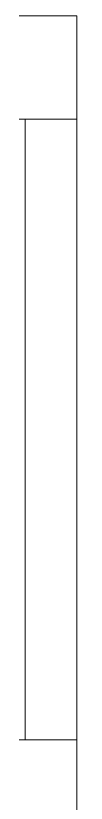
# Model space of a CAD drawing. Header units: millimetres. Extents: x -13069 to 207500, y -71366 to 56785.
# Drawn here: x 45581.9 to 45611.9, y 21884.1 to 22340.9 of the extents above; entities that cross this region are included whole.
import ezdxf

# ---------------------------------------------------------------- set-up
doc = ezdxf.new("R2010")
doc.units = ezdxf.units.MM
doc.layers.add('_ Окна', color=7, linetype='Continuous', lineweight=9)
doc.layers.add('Окна', color=7, linetype='Continuous', lineweight=9)

# ---------------------------------------------------------------- blocks, each defined once
blk = doc.blocks.new('окно трехпол с фрамугой - 1750-2320_h___нов_ ок27 ЕIW30-2156325-План потолков 1-го этажа')
at = {"layer": '_ Окна', "lineweight": 18}
for p, q in [((-815, 160), (-815, 100)), ((-455, 100), (-455, 160)), ((-395, 160), (-395, 100)), ((-815, 100), (-895, 100)), ((-395, 100), (-455, 100))]:
    blk.add_line(p, q, dxfattribs=at)
at = {"layer": '_ Окна'}
blk.add_line((-815, 130), (-455, 130), dxfattribs=at)
at = {"layer": 'Окна'}
for p, q in [((-895, 100), (-815, 100)), ((-455, 100), (-815, 100)), ((-455, 100), (-395, 100))]:
    blk.add_line(p, q, dxfattribs=at)

msp = doc.modelspace()

# ---------------------------------------------------------------- block references
at = {"layer": 'Окна', "rotation": 90.00000000000067}
msp.add_blockref('окно трехпол с фрамугой - 1750-2320_h___нов_ ок27 ЕIW30-2156325-План потолков 1-го этажа', (45711.854, 22735.851), dxfattribs=at)

doc.saveas('drawing.dxf')
